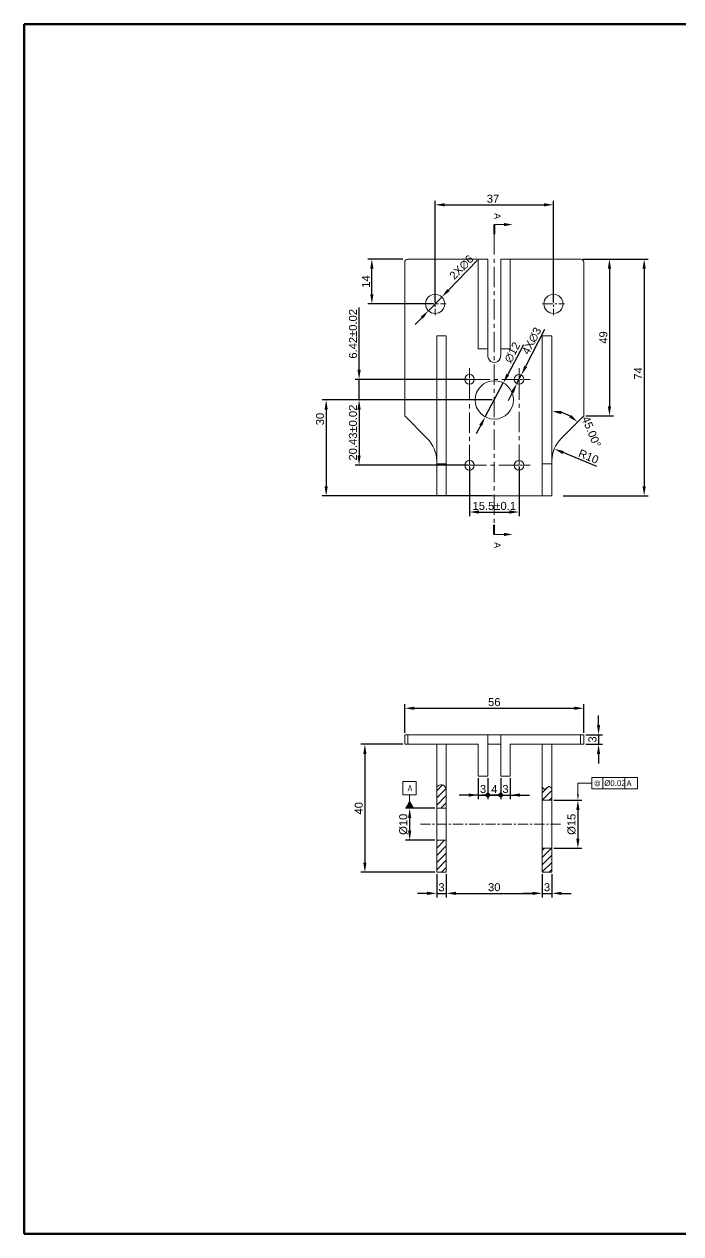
# Model space of a CAD drawing. Header units: millimetres. Extents: x 8228 to 14419, y 2533 to 3289.
# Drawn here: x 11280.1 to 11485.3, y 2700.9 to 3078.9 of the extents above; entities that cross this region are included whole.
import ezdxf

# ---------------------------------------------------------------- set-up
doc = ezdxf.new("R2010")
doc.units = ezdxf.units.MM
doc.linetypes.add('CENTER', pattern=[50.8, 31.75, -6.35, 6.35, -6.35])
for name, color, linetype, lineweight in [('AM_5', 3, 'Continuous', 25), ('AM_8', 1, 'Continuous', 25), ('中心线', 1, 'CENTER', 5), ('尺寸', 3, 'Continuous', 15), ('标注', 3, 'Continuous', 5), ('粗实线', 7, 'Continuous', 40), ('线框', 7, 'Continuous', 60), ('细实线', 5, 'Continuous', 5)]:
    doc.layers.add(name, color=color, linetype=linetype, lineweight=lineweight)
doc.styles.add('ACISOGDT', font='amgdt.shx')
doc.styles.get("Standard").update_dxf_attribs({"font": 'arial.ttf'})
doc.styles.add('USER2', font='SIMPLEX.SHX')
doc.styles.add('样式 2', font='arial.ttf', dxfattribs={"height": 2})
doc.dimstyles.new('样式0-2', dxfattribs={"dimtxt": 2.5, "dimasz": 3, "dimexe": 1.25, "dimexo": 0.625, "dimtad": 1, "dimdsep": 46, "dimtxsty": 'Standard', "dimcen": 2.5, "dimazin": 0, "dimtfac": 1, "dimtmove": 0, "dimatfit": 3, "dimfxl": 1, "dimarcsym": 0})
doc.dimstyles.new('样式0-2$0', dxfattribs={"dimtxt": 2.5, "dimasz": 3, "dimexe": 1.25, "dimexo": 0.625, "dimtad": 1, "dimdsep": 46, "dimtxsty": 'Standard', "dimcen": 2.5, "dimazin": 0, "dimtfac": 1, "dimtmove": 0, "dimatfit": 3, "dimfxl": 1, "dimarcsym": 0})

# ---------------------------------------------------------------- blocks, each defined once
blk = doc.blocks.new('*D81')
at = {"layer": 'Defpoints', "color": 0, "ltscale": 0.1, "transparency": 16777216}
for p in [(11410.59, 2993.63), (11406.42, 2989.32)]:
    blk.add_point(p, dxfattribs=at)
at = {"layer": '标注', "color": 0, "lineweight": -2, "ltscale": 0.1, "transparency": 16777216}
for p, q in [((11421.65, 3005.08), (11412.67, 2995.79)), ((11406.42, 2989.32), (11410.59, 2993.63)), ((11404.33, 2987.16), (11402.25, 2985.01))]:
    blk.add_line(p, q, dxfattribs=at)
at = {"layer": '标注', "color": 0, "ltscale": 0.1, "transparency": 16777216}
for points in [[(11412.31, 2996.14), (11413.03, 2995.44), (11410.59, 2993.63)], [(11403.97, 2987.51), (11404.69, 2986.82), (11406.42, 2989.32)]]:
    blk.add_solid(points, dxfattribs=at)
at = {"layer": '标注', "color": 0, "ltscale": 0.1, "transparency": 16777216, "insert": (11416.78, 3002.88), "char_height": 2.5, "attachment_point": 5, "rotation": 45.9738}
blk.add_mtext('2X∅6', dxfattribs=at)
blk = doc.blocks.new('*D82')
at = {"layer": 'Defpoints', "color": 0, "ltscale": 0.1, "transparency": 16777216}
for p in [(11435.44, 2969.23), (11434.06, 2966.56)]:
    blk.add_point(p, dxfattribs=at)
at = {"layer": '标注', "color": 0, "lineweight": -2, "ltscale": 0.1, "transparency": 16777216}
for p, q in [((11442.75, 2983.43), (11436.81, 2971.9)), ((11434.06, 2966.56), (11435.44, 2969.23)), ((11432.69, 2963.9), (11431.32, 2961.23))]:
    blk.add_line(p, q, dxfattribs=at)
at = {"layer": '标注', "color": 0, "ltscale": 0.1, "transparency": 16777216}
for points in [[(11436.37, 2972.13), (11437.26, 2971.67), (11435.44, 2969.23)], [(11432.25, 2964.13), (11433.13, 2963.67), (11434.06, 2966.56)]]:
    blk.add_solid(points, dxfattribs=at)
at = {"layer": '标注', "color": 0, "ltscale": 0.1, "transparency": 16777216, "insert": (11438.72, 2979.9), "char_height": 2.5, "attachment_point": 5, "rotation": 62.7457}
blk.add_mtext('4X∅3', dxfattribs=at)
blk = doc.blocks.new('*D83')
at = {"layer": 'Defpoints', "color": 0, "ltscale": 0.1, "transparency": 16777216}
for p in [(11429.82, 2966.77), (11424.18, 2956.18)]:
    blk.add_point(p, dxfattribs=at)
at = {"layer": '标注', "color": 0, "lineweight": -2, "ltscale": 0.1, "transparency": 16777216}
for p, q in [((11436.17, 2978.71), (11431.23, 2969.42)), ((11424.18, 2956.18), (11429.82, 2966.77)), ((11422.77, 2953.53), (11421.36, 2950.88))]:
    blk.add_line(p, q, dxfattribs=at)
at = {"layer": '标注', "color": 0, "ltscale": 0.1, "transparency": 16777216}
for points in [[(11430.79, 2969.65), (11431.67, 2969.18), (11429.82, 2966.77)], [(11422.33, 2953.76), (11423.21, 2953.29), (11424.18, 2956.18)]]:
    blk.add_solid(points, dxfattribs=at)
at = {"layer": '标注', "color": 0, "ltscale": 0.1, "transparency": 16777216, "insert": (11432.66, 2976.31), "char_height": 2.5, "attachment_point": 5, "rotation": 61.9837}
blk.add_mtext('∅12', dxfattribs=at)
blk = doc.blocks.new('*D84')
at = {"layer": 'Defpoints', "color": 0, "ltscale": 0.1, "transparency": 16777216}
for p in [(11454, 3005.48), (11455, 2956.48), (11463, 2956.48)]:
    blk.add_point(p, dxfattribs=at)
at = {"layer": '标注', "color": 0, "lineweight": -2, "ltscale": 0.1, "transparency": 16777216}
for p, q in [((11454.63, 3005.48), (11464.25, 3005.48)), ((11463, 3002.48), (11463, 2959.48)), ((11455.63, 2956.48), (11464.25, 2956.48))]:
    blk.add_line(p, q, dxfattribs=at)
at = {"layer": '标注', "color": 0, "ltscale": 0.1, "transparency": 16777216}
for points in [[(11462.5, 3002.48), (11463.5, 3002.48), (11463, 3005.48)], [(11462.5, 2959.48), (11463.5, 2959.48), (11463, 2956.48)]]:
    blk.add_solid(points, dxfattribs=at)
at = {"layer": '标注', "color": 0, "ltscale": 0.1, "transparency": 16777216, "insert": (11461.1, 2980.98), "char_height": 2.5, "attachment_point": 5, "rotation": 90}
blk.add_mtext('49', dxfattribs=at)
blk = doc.blocks.new('*D85')
at = {"layer": 'Defpoints', "color": 0, "ltscale": 0.1, "transparency": 16777216}
for p in [(11454, 3005.48), (11447.93, 2931.48), (11473.84, 2931.48)]:
    blk.add_point(p, dxfattribs=at)
at = {"layer": '标注', "color": 0, "lineweight": -2, "ltscale": 0.1, "transparency": 16777216}
for p, q in [((11454.63, 3005.48), (11475.09, 3005.48)), ((11473.84, 3002.48), (11473.84, 2934.48)), ((11448.55, 2931.48), (11475.09, 2931.48))]:
    blk.add_line(p, q, dxfattribs=at)
at = {"layer": '标注', "color": 0, "ltscale": 0.1, "transparency": 16777216}
for points in [[(11473.34, 3002.48), (11474.34, 3002.48), (11473.84, 3005.48)], [(11473.34, 2934.48), (11474.34, 2934.48), (11473.84, 2931.48)]]:
    blk.add_solid(points, dxfattribs=at)
at = {"layer": '标注', "color": 0, "ltscale": 0.1, "transparency": 16777216, "insert": (11471.97, 2969.73), "char_height": 2.5, "attachment_point": 5, "rotation": 90}
blk.add_mtext('74', dxfattribs=at)
blk = doc.blocks.new('*D86')
at = {"layer": 'Defpoints', "color": 0, "ltscale": 0.1, "transparency": 16777216}
for p in [(11388.73, 3005.48), (11399, 3005.48), (11408.5, 2991.48)]:
    blk.add_point(p, dxfattribs=at)
at = {"layer": '标注', "color": 0, "lineweight": -2, "ltscale": 0.1, "transparency": 16777216}
for p, q in [((11398.38, 3005.48), (11387.48, 3005.48)), ((11388.73, 2994.48), (11388.73, 3002.48)), ((11407.88, 2991.48), (11387.48, 2991.48))]:
    blk.add_line(p, q, dxfattribs=at)
at = {"layer": '标注', "color": 0, "ltscale": 0.1, "transparency": 16777216}
for points in [[(11388.23, 3002.48), (11389.23, 3002.48), (11388.73, 3005.48)], [(11388.23, 2994.48), (11389.23, 2994.48), (11388.73, 2991.48)]]:
    blk.add_solid(points, dxfattribs=at)
at = {"layer": '标注', "color": 0, "ltscale": 0.1, "transparency": 16777216, "insert": (11386.85, 2998.48), "char_height": 2.5, "attachment_point": 5, "rotation": 90}
blk.add_mtext('14', dxfattribs=at)
blk = doc.blocks.new('*D87')
at = {"layer": 'Defpoints', "color": 0, "ltscale": 0.1, "transparency": 16777216}
for p in [(11445.5, 3022.44), (11408.5, 2991.48), (11445.5, 2991.48)]:
    blk.add_point(p, dxfattribs=at)
at = {"layer": '标注', "color": 0, "lineweight": -2, "ltscale": 0.1, "transparency": 16777216}
for p, q in [((11408.5, 2992.1), (11408.5, 3023.69)), ((11411.5, 3022.44), (11442.5, 3022.44)), ((11445.5, 2992.1), (11445.5, 3023.69))]:
    blk.add_line(p, q, dxfattribs=at)
at = {"layer": '标注', "color": 0, "ltscale": 0.1, "transparency": 16777216}
for points in [[(11411.5, 3022.94), (11411.5, 3021.94), (11408.5, 3022.44)], [(11442.5, 3022.94), (11442.5, 3021.94), (11445.5, 3022.44)]]:
    blk.add_solid(points, dxfattribs=at)
at = {"layer": '标注', "color": 0, "ltscale": 0.1, "transparency": 16777216, "insert": (11426.6, 3024.34), "char_height": 2.5, "attachment_point": 5}
blk.add_mtext('37', dxfattribs=at)
blk = doc.blocks.new('*D88')
at = {"layer": 'Defpoints', "color": 0, "ltscale": 0.1, "transparency": 16777216}
for p in [(11455, 2856.86), (11455, 2853.86), (11459.6, 2853.86)]:
    blk.add_point(p, dxfattribs=at)
at = {"layer": '标注', "color": 0, "lineweight": -2, "ltscale": 0.1, "transparency": 16777216}
for p, q in [((11459.6, 2859.86), (11459.6, 2862.86)), ((11455.63, 2856.86), (11460.85, 2856.86)), ((11459.6, 2856.86), (11459.6, 2853.86)), ((11455.63, 2853.86), (11460.85, 2853.86)), ((11459.6, 2850.86), (11459.6, 2847.86))]:
    blk.add_line(p, q, dxfattribs=at)
at = {"layer": '标注', "color": 0, "ltscale": 0.1, "transparency": 16777216}
for points in [[(11459.1, 2859.86), (11460.1, 2859.86), (11459.6, 2856.86)], [(11459.1, 2850.86), (11460.1, 2850.86), (11459.6, 2853.86)]]:
    blk.add_solid(points, dxfattribs=at)
at = {"layer": '标注', "color": 0, "ltscale": 0.1, "transparency": 16777216, "insert": (11457.7, 2855.36), "char_height": 2.5, "attachment_point": 5, "rotation": 90}
blk.add_mtext('3', dxfattribs=at)
blk = doc.blocks.new('*D90')
at = {"layer": 'Defpoints', "color": 0, "ltscale": 0.1, "transparency": 16777216}
for p in [(11412, 2813.86), (11442, 2813.86), (11442, 2807.28)]:
    blk.add_point(p, dxfattribs=at)
at = {"layer": '标注', "color": 0, "lineweight": -2, "ltscale": 0.1, "transparency": 16777216}
for p, q in [((11412, 2813.23), (11412, 2806.03)), ((11442, 2813.23), (11442, 2806.03)), ((11415, 2807.28), (11439, 2807.28))]:
    blk.add_line(p, q, dxfattribs=at)
at = {"layer": '标注', "color": 0, "ltscale": 0.1, "transparency": 16777216}
for points in [[(11415, 2807.78), (11415, 2806.78), (11412, 2807.28)], [(11439, 2807.78), (11439, 2806.78), (11442, 2807.28)]]:
    blk.add_solid(points, dxfattribs=at)
at = {"layer": '标注', "color": 0, "ltscale": 0.1, "transparency": 16777216, "insert": (11427, 2809.18), "char_height": 2.5, "attachment_point": 5}
blk.add_mtext('30', dxfattribs=at)
blk = doc.blocks.new('*D105')
at = {"layer": 'Defpoints', "color": 0, "ltscale": 0.1, "transparency": 16777216}
for p in [(11442, 2813.86), (11445, 2813.86), (11445, 2807.28)]:
    blk.add_point(p, dxfattribs=at)
at = {"layer": '标注', "color": 0, "lineweight": -2, "ltscale": 0.1, "transparency": 16777216}
for p, q in [((11442, 2813.23), (11442, 2806.03)), ((11445, 2813.23), (11445, 2806.03)), ((11439, 2807.28), (11436, 2807.28)), ((11442, 2807.28), (11445, 2807.28)), ((11448, 2807.28), (11451, 2807.28))]:
    blk.add_line(p, q, dxfattribs=at)
at = {"layer": '标注', "color": 0, "ltscale": 0.1, "transparency": 16777216}
for points in [[(11439, 2807.78), (11439, 2806.78), (11442, 2807.28)], [(11448, 2807.78), (11448, 2806.78), (11445, 2807.28)]]:
    blk.add_solid(points, dxfattribs=at)
at = {"layer": '标注', "color": 0, "ltscale": 0.1, "transparency": 16777216, "insert": (11443.5, 2809.18), "char_height": 2.5, "attachment_point": 5}
blk.add_mtext('3', dxfattribs=at)
blk = doc.blocks.new('*D127')
at = {"layer": 'Defpoints', "color": 0, "transparency": 16777216}
for p in [(11427, 2961.47), (11384.74, 2941.05), (11419.25, 2941.05)]:
    blk.add_point(p, dxfattribs=at)
at = {"layer": '标注', "color": 0, "lineweight": -2, "transparency": 16777216}
for p, q in [((11426.38, 2961.47), (11383.49, 2961.47)), ((11384.74, 2958.47), (11384.74, 2944.05)), ((11418.63, 2941.05), (11383.49, 2941.05))]:
    blk.add_line(p, q, dxfattribs=at)
at = {"layer": '标注', "color": 0, "transparency": 16777216}
for points in [[(11384.24, 2958.47), (11385.24, 2958.47), (11384.74, 2961.47)], [(11384.24, 2944.05), (11385.24, 2944.05), (11384.74, 2941.05)]]:
    blk.add_solid(points, dxfattribs=at)
at = {"layer": '标注', "color": 0, "transparency": 16777216, "insert": (11382.83, 2951.26), "char_height": 2.5, "attachment_point": 5, "rotation": 90}
blk.add_mtext('20.43%%P0.02', dxfattribs=at)
blk = doc.blocks.new('*D128')
at = {"layer": 'Defpoints', "color": 0, "transparency": 16777216}
for p in [(11419.25, 2967.9), (11384.74, 2961.47), (11427, 2961.47)]:
    blk.add_point(p, dxfattribs=at)
at = {"layer": '标注', "color": 0, "lineweight": -2, "transparency": 16777216}
for p, q in [((11384.74, 2970.9), (11384.74, 2990.34)), ((11418.63, 2967.9), (11383.49, 2967.9)), ((11384.74, 2961.47), (11384.74, 2967.9)), ((11426.38, 2961.47), (11383.49, 2961.47)), ((11384.74, 2958.47), (11384.74, 2955.47))]:
    blk.add_line(p, q, dxfattribs=at)
at = {"layer": '标注', "color": 0, "transparency": 16777216}
for points in [[(11384.24, 2970.9), (11385.24, 2970.9), (11384.74, 2967.9)], [(11384.24, 2958.47), (11385.24, 2958.47), (11384.74, 2961.47)]]:
    blk.add_solid(points, dxfattribs=at)
at = {"layer": '标注', "color": 0, "transparency": 16777216, "insert": (11382.84, 2982.12), "char_height": 2.5, "attachment_point": 5, "rotation": 90}
blk.add_mtext('6.42%%P0.02', dxfattribs=at)
blk = doc.blocks.new('*D129')
at = {"layer": 'Defpoints', "color": 0, "transparency": 16777216}
for p in [(11419.25, 2941.05), (11434.75, 2941.05), (11434.75, 2926.44)]:
    blk.add_point(p, dxfattribs=at)
at = {"layer": '标注', "color": 0, "lineweight": -2, "transparency": 16777216}
for p, q in [((11419.25, 2940.42), (11419.25, 2925.19)), ((11434.75, 2940.42), (11434.75, 2925.19)), ((11422.25, 2926.44), (11431.75, 2926.44))]:
    blk.add_line(p, q, dxfattribs=at)
at = {"layer": '标注', "color": 0, "transparency": 16777216}
for points in [[(11422.25, 2926.94), (11422.25, 2925.94), (11419.25, 2926.44)], [(11431.75, 2926.94), (11431.75, 2925.94), (11434.75, 2926.44)]]:
    blk.add_solid(points, dxfattribs=at)
at = {"layer": '标注', "color": 0, "transparency": 16777216, "insert": (11427, 2928.34), "char_height": 2.5, "attachment_point": 5}
blk.add_mtext('15.5%%P0.1', dxfattribs=at)
blk = doc.blocks.new('*D137')
at = {"layer": 'Defpoints', "color": 0, "transparency": 16777216}
for p in [(11427, 2961.47), (11374.45, 2931.48), (11427, 2931.48)]:
    blk.add_point(p, dxfattribs=at)
at = {"layer": '标注', "color": 0, "lineweight": -2, "transparency": 16777216}
for p, q in [((11426.38, 2961.47), (11373.2, 2961.47)), ((11374.45, 2958.47), (11374.45, 2934.48)), ((11426.38, 2931.48), (11373.2, 2931.48))]:
    blk.add_line(p, q, dxfattribs=at)
at = {"layer": '标注', "color": 0, "transparency": 16777216}
for points in [[(11373.95, 2958.47), (11374.95, 2958.47), (11374.45, 2961.47)], [(11373.95, 2934.48), (11374.95, 2934.48), (11374.45, 2931.48)]]:
    blk.add_solid(points, dxfattribs=at)
at = {"layer": '标注', "color": 0, "transparency": 16777216, "insert": (11372.55, 2955.5), "char_height": 2.5, "attachment_point": 5, "rotation": 90}
blk.add_mtext('30', dxfattribs=at)
blk = doc.blocks.new('*D139')
at = {"layer": 'Defpoints', "color": 0, "transparency": 16777216}
for p in [(11445.76, 2946.16), (11455, 2942.33)]:
    blk.add_point(p, dxfattribs=at)
at = {"layer": '标注', "color": 0, "lineweight": -2, "transparency": 16777216}
blk.add_line((11459.07, 2940.65), (11448.53, 2945.01), dxfattribs=at)
at = {"layer": '标注', "color": 0, "transparency": 16777216}
blk.add_solid([(11448.73, 2945.48), (11448.34, 2944.55), (11445.76, 2946.16)], dxfattribs=at)
at = {"layer": '标注', "color": 0, "transparency": 16777216, "insert": (11456.47, 2943.78), "char_height": 2.5, "attachment_point": 5, "rotation": 337.5}
blk.add_mtext('R10', dxfattribs=at)
blk = doc.blocks.new('*D140')
at = {"layer": 'Defpoints', "color": 0, "transparency": 16777216}
for p in [(11445, 2981.48), (11447.96, 2957.53), (11455, 2956.48), (11447.93, 2949.41), (11445, 2941.48)]:
    blk.add_point(p, dxfattribs=at)
at = {"layer": '标注', "color": 0, "lineweight": -2, "transparency": 16777216}
blk.add_arc((11445, 2946.48), 11.45, 60.0617, 74.9383, dxfattribs=at)
at = {"layer": '标注', "color": 0, "transparency": 16777216}
for points in [[(11447.91, 2957.03), (11448.04, 2958.02), (11445, 2957.92)], [(11451.02, 2956.79), (11450.41, 2956), (11453.09, 2954.57)]]:
    blk.add_solid(points, dxfattribs=at)
at = {"layer": '标注', "color": 0, "transparency": 16777216, "insert": (11457.36, 2951.51), "char_height": 2.5, "attachment_point": 5, "rotation": 292.1524}
blk.add_mtext('45.00°', dxfattribs=at)
blk = doc.blocks.new('*D142')
at = {"layer": 'Defpoints', "color": 0, "transparency": 16777216}
for p in [(11409, 2813.86), (11412, 2813.86), (11412, 2807.28)]:
    blk.add_point(p, dxfattribs=at)
at = {"layer": '标注', "color": 0, "lineweight": -2, "transparency": 16777216}
for p, q in [((11409, 2813.23), (11409, 2806.03)), ((11412, 2813.23), (11412, 2806.03)), ((11406, 2807.28), (11403, 2807.28)), ((11409, 2807.28), (11412, 2807.28)), ((11415, 2807.28), (11418, 2807.28))]:
    blk.add_line(p, q, dxfattribs=at)
at = {"layer": '标注', "color": 0, "transparency": 16777216}
for points in [[(11406, 2807.78), (11406, 2806.78), (11409, 2807.28)], [(11415, 2807.78), (11415, 2806.78), (11412, 2807.28)]]:
    blk.add_solid(points, dxfattribs=at)
at = {"layer": '标注', "color": 0, "transparency": 16777216, "insert": (11410.5, 2809.18), "char_height": 2.5, "attachment_point": 5}
blk.add_mtext('3', dxfattribs=at)
blk = doc.blocks.new('GENDOT')
blk.add_line((0, 0), (-1, 0))
blk.add_lwpolyline([(-0.125, 0, 0.25, 0.25, 1), (0.125, 0, 0.25, 0.25, 1)], format="xyseb", close=True)
blk = doc.blocks.new('*D143')
at = {"layer": 'Defpoints', "color": 0, "transparency": 16777216}
for p in [(11425, 2843.86), (11429, 2843.86), (11429, 2837.99)]:
    blk.add_point(p, dxfattribs=at)
at = {"layer": '标注', "color": 0, "lineweight": -2, "transparency": 16777216}
for p, q in [((11425, 2843.23), (11425, 2836.74)), ((11429, 2843.23), (11429, 2836.74)), ((11422, 2837.99), (11419, 2837.99)), ((11425, 2837.99), (11429, 2837.99)), ((11432, 2837.99), (11435, 2837.99))]:
    blk.add_line(p, q, dxfattribs=at)
at = {"layer": '标注', "color": 0, "lineweight": -2, "transparency": 16777216, "xscale": 3, "yscale": 3, "zscale": 3}
blk.add_blockref('GENDOT', (11425, 2837.99), dxfattribs=at)
at = {"layer": '标注', "color": 0, "lineweight": -2, "transparency": 16777216, "xscale": 3, "yscale": 3, "zscale": 3, "rotation": 180}
blk.add_blockref('GENDOT', (11429, 2837.99), dxfattribs=at)
at = {"layer": '标注', "color": 0, "transparency": 16777216, "insert": (11427, 2839.86), "char_height": 2.5, "attachment_point": 5}
blk.add_mtext('4', dxfattribs=at)
blk = doc.blocks.new('*D154')
at = {"layer": 'Defpoints', "color": 0, "transparency": 16777216}
for p in [(11409, 2833.86), (11400.55, 2823.86), (11409, 2823.86)]:
    blk.add_point(p, dxfattribs=at)
at = {"layer": '标注', "color": 0, "lineweight": -2, "transparency": 16777216}
for p, q in [((11408.38, 2833.86), (11399.3, 2833.86)), ((11400.55, 2830.86), (11400.55, 2826.86)), ((11408.38, 2823.86), (11399.3, 2823.86))]:
    blk.add_line(p, q, dxfattribs=at)
at = {"layer": '标注', "color": 0, "transparency": 16777216}
for points in [[(11400.05, 2830.86), (11401.05, 2830.86), (11400.55, 2833.86)], [(11400.05, 2826.86), (11401.05, 2826.86), (11400.55, 2823.86)]]:
    blk.add_solid(points, dxfattribs=at)
at = {"layer": '标注', "color": 0, "transparency": 16777216, "insert": (11398.58, 2828.86), "char_height": 2.5, "attachment_point": 5, "rotation": 90}
blk.add_mtext('%%C10', dxfattribs=at)
blk = doc.blocks.new('*D155')
at = {"layer": 'Defpoints', "color": 0, "transparency": 16777216}
for p in [(11445, 2836.36), (11445, 2821.36), (11453.14, 2821.36)]:
    blk.add_point(p, dxfattribs=at)
at = {"layer": '标注', "color": 0, "lineweight": -2, "transparency": 16777216}
for p, q in [((11445.63, 2836.36), (11454.39, 2836.36)), ((11453.14, 2833.36), (11453.14, 2824.36)), ((11445.63, 2821.36), (11454.39, 2821.36))]:
    blk.add_line(p, q, dxfattribs=at)
at = {"layer": '标注', "color": 0, "transparency": 16777216}
for points in [[(11452.64, 2833.36), (11453.64, 2833.36), (11453.14, 2836.36)], [(11452.64, 2824.36), (11453.64, 2824.36), (11453.14, 2821.36)]]:
    blk.add_solid(points, dxfattribs=at)
at = {"layer": '标注', "color": 0, "transparency": 16777216, "insert": (11451.17, 2828.86), "char_height": 2.5, "attachment_point": 5, "rotation": 90}
blk.add_mtext('%%C15', dxfattribs=at)
blk = doc.blocks.new('*D190')
at = {"layer": 'Defpoints', "color": 0, "transparency": 16777216}
for p in [(11399, 2853.86), (11386.55, 2813.86), (11409, 2813.86)]:
    blk.add_point(p, dxfattribs=at)
at = {"layer": '标注', "color": 0, "lineweight": -2, "transparency": 16777216}
for p, q in [((11398.38, 2853.86), (11385.3, 2853.86)), ((11386.55, 2850.86), (11386.55, 2816.86)), ((11408.38, 2813.86), (11385.3, 2813.86))]:
    blk.add_line(p, q, dxfattribs=at)
at = {"layer": '标注', "color": 0, "transparency": 16777216}
for points in [[(11386.05, 2850.86), (11387.05, 2850.86), (11386.55, 2853.86)], [(11386.05, 2816.86), (11387.05, 2816.86), (11386.55, 2813.86)]]:
    blk.add_solid(points, dxfattribs=at)
at = {"layer": '标注', "color": 0, "transparency": 16777216, "insert": (11384.64, 2833.86), "char_height": 2.5, "attachment_point": 5, "rotation": 90}
blk.add_mtext('40', dxfattribs=at)
blk = doc.blocks.new('*D191')
at = {"layer": 'AM_5', "color": 0, "lineweight": -2, "transparency": 16777216}
for p, q in [((11422, 2843.23), (11422, 2836.74)), ((11425, 2843.23), (11425, 2836.74)), ((11419, 2837.99), (11416, 2837.99)), ((11422, 2837.99), (11425, 2837.99)), ((11428, 2837.99), (11431, 2837.99))]:
    blk.add_line(p, q, dxfattribs=at)
at = {"layer": 'AM_5', "color": 0, "transparency": 16777216}
blk.add_solid([(11419, 2838.49), (11419, 2837.49), (11422, 2837.99)], dxfattribs=at)
at = {"layer": 'Defpoints', "color": 0, "transparency": 16777216}
for p in [(11422, 2843.86), (11425, 2843.86), (11425, 2837.99)]:
    blk.add_point(p, dxfattribs=at)
at = {"layer": 'AM_5', "color": 0, "lineweight": -2, "transparency": 16777216, "xscale": 3, "yscale": 3, "zscale": 3, "rotation": 180}
blk.add_blockref('GENDOT', (11425, 2837.99), dxfattribs=at)
at = {"layer": 'AM_5', "color": 0, "transparency": 16777216, "insert": (11423.5, 2839.89), "char_height": 2.5, "attachment_point": 5}
blk.add_mtext('3', dxfattribs=at)
blk = doc.blocks.new('*D192')
at = {"layer": 'AM_5', "color": 0, "lineweight": -2, "transparency": 16777216}
for p, q in [((11429, 2843.23), (11429, 2836.74)), ((11432, 2843.23), (11432, 2836.74)), ((11426, 2837.99), (11423, 2837.99)), ((11429, 2837.99), (11432, 2837.99)), ((11435, 2837.99), (11438, 2837.99))]:
    blk.add_line(p, q, dxfattribs=at)
at = {"layer": 'AM_5', "color": 0, "transparency": 16777216}
blk.add_solid([(11435, 2838.49), (11435, 2837.49), (11432, 2837.99)], dxfattribs=at)
at = {"layer": 'Defpoints', "color": 0, "transparency": 16777216}
for p in [(11429, 2843.86), (11432, 2843.86), (11432, 2837.99)]:
    blk.add_point(p, dxfattribs=at)
at = {"layer": 'AM_5', "color": 0, "lineweight": -2, "transparency": 16777216, "xscale": 3, "yscale": 3, "zscale": 3}
blk.add_blockref('GENDOT', (11429, 2837.99), dxfattribs=at)
at = {"layer": 'AM_5', "color": 0, "transparency": 16777216, "insert": (11430.5, 2839.89), "char_height": 2.5, "attachment_point": 5}
blk.add_mtext('3', dxfattribs=at)
blk = doc.blocks.new('*D193')
at = {"layer": 'Defpoints', "color": 0, "transparency": 16777216}
for p in [(11455, 2865.12), (11399, 2856.86), (11455, 2856.86)]:
    blk.add_point(p, dxfattribs=at)
at = {"layer": '标注', "color": 0, "lineweight": -2, "transparency": 16777216}
for p, q in [((11399, 2857.48), (11399, 2866.37)), ((11455, 2857.48), (11455, 2866.37)), ((11402, 2865.12), (11452, 2865.12))]:
    blk.add_line(p, q, dxfattribs=at)
at = {"layer": '标注', "color": 0, "transparency": 16777216}
for points in [[(11402, 2865.62), (11402, 2864.62), (11399, 2865.12)], [(11452, 2865.62), (11452, 2864.62), (11455, 2865.12)]]:
    blk.add_solid(points, dxfattribs=at)
at = {"layer": '标注', "color": 0, "transparency": 16777216, "insert": (11427, 2867.03), "char_height": 2.5, "attachment_point": 5}
blk.add_mtext('56', dxfattribs=at)

msp = doc.modelspace()

# ---------------------------------------------------------------- hatches: boundary and pattern name
at = {"layer": 'AM_8', "ltscale": 0.001}
msp.add_hatch(color=3, dxfattribs=at).paths.add_polyline_path([(11400.53292929, 2835.96674918), (11399.32049366, 2833.86674918), (11401.74536492, 2833.86674918)])
at = {"layer": '细实线'}
h = msp.add_hatch(dxfattribs=at)
h.set_pattern_fill('ANSI31', color=256, scale=0.5)
h.set_pattern_definition([(45, (592.3956, -52.1978), (-1.12253202, 1.12253202), [])])
edge = h.paths.add_edge_path()
edge.add_line((11409.00099591, 2833.85802734), (11412.00099591, 2833.85802734))
edge.add_line((11412.00099591, 2833.85802734), (11412.00099591, 2840.07379894))
edge.add_spline(control_points=[(11412.00099591, 2840.07379894), (11411.59955685, 2840.58241114), (11410.76647193, 2841.63790673), (11409.60354345, 2840.93477518), (11409.00099591, 2840.57046198)], knot_values=[0, 0, 0, 0, 1.6998511387, 3.5276098477, 3.5276098477, 3.5276098477, 3.5276098477], degree=3, periodic=0)
edge.add_line((11409.00099591, 2840.57046198), (11409.00099591, 2833.85802734))
edge = h.paths.add_edge_path()
edge.add_line((11445.00099591, 2836.35802734), (11445.00099591, 2840.0667883))
edge.add_spline(control_points=[(11445.00099591, 2840.0667883), (11444.65577226, 2840.3922348), (11443.8971762, 2841.10737245), (11442.93912872, 2839.37732621), (11442.2798184, 2840.11777292), (11442.00099591, 2840.430908)], knot_values=[0, 0, 0, 0, 1.1698404754, 2.5706129458, 3.5971026946, 3.5971026946, 3.5971026946, 3.5971026946], degree=3, periodic=0)
edge.add_line((11442.00099591, 2840.430908), (11442.00099591, 2836.35802734))
edge.add_line((11442.00099591, 2836.35802734), (11445.00099591, 2836.35802734))
h.paths.add_polyline_path([(11442.00099591, 2813.85802734), (11445.00099591, 2813.85802734), (11445.00099591, 2818.85802734), (11445.00099591, 2821.35802734), (11442.00099591, 2821.35802734), (11442.00099591, 2818.85802734)])
h.paths.add_polyline_path([(11412.00099591, 2823.85802734), (11409.00099591, 2823.85802734), (11409.00099591, 2818.85802734), (11409.00099591, 2813.85802734), (11412.00099591, 2813.85802734), (11412.00099591, 2818.85802734)])

# ---------------------------------------------------------------- linework, layer by layer
at = {"linetype": 'Continuous', "lineweight": 15}
for p, q in [((11422.00099591, 3005.47670191), (11400.00099591, 3005.47670191)), ((11425.00099591, 3005.47670191), (11422.00099591, 3005.47670191)), ((11422.00099591, 3005.47670191), (11422.00099591, 2977.47670191)), ((11425.00099591, 2975.47670191), (11425.00099591, 3005.47670191)), ((11432.00099591, 3005.47670191), (11429.00099591, 3005.47670191)), ((11429.00099591, 3005.47670191), (11429.00099591, 2975.47670191)), ((11432.00099591, 2977.47670191), (11432.00099591, 3005.47670191)), ((11454.00099591, 3005.47670191), (11432.00099591, 3005.47670191)), ((11399.00099591, 3004.47670191), (11399.00099591, 2956.47670191)), ((11455.00099591, 2956.47670191), (11455.00099591, 3004.47670191)), ((11412.00099591, 2981.47670191), (11409.00099591, 2981.47670191)), ((11409.00099591, 2981.47670191), (11409.00099591, 2941.47670191)), ((11412.00099591, 2941.47670191), (11412.00099591, 2981.47670191)), ((11442.00099591, 2981.47670191), (11442.00099591, 2941.47670191)), ((11445.00099591, 2981.47670191), (11442.00099591, 2981.47670191)), ((11445.00099591, 2941.47670191), (11445.00099591, 2981.47670191)), ((11422.00099591, 2977.47670191), (11425.00099591, 2977.47670191)), ((11429.00099591, 2977.47670191), (11432.00099591, 2977.47670191)), ((11399.00099591, 2956.47670191), (11406.07206372, 2949.4056341)), ((11447.9299281, 2949.4056341), (11455.00099591, 2956.47670191)), ((11409.00099591, 2941.47670191), (11412.00099591, 2941.47670191)), ((11409.00099591, 2931.47670191), (11409.00099591, 2941.47670191)), ((11412.00099591, 2941.47670191), (11412.00099591, 2931.47670191)), ((11442.00099591, 2941.47670191), (11445.00099591, 2941.47670191)), ((11442.00099591, 2931.47670191), (11442.00099591, 2941.47670191)), ((11445.00099591, 2941.47670191), (11445.00099591, 2931.47670191)), ((11412.00099591, 2931.47670191), (11409.00099591, 2931.47670191)), ((11412.00099591, 2931.47670191), (11442.00099591, 2931.47670191)), ((11445.00099591, 2931.47670191), (11442.00099591, 2931.47670191)), ((11399.00099591, 2853.85802734), (11399.00099591, 2856.85802734)), ((11399.00099591, 2856.85802734), (11400.00099591, 2856.85802734)), ((11400.00099591, 2856.85802734), (11400.00099591, 2853.85802734)), ((11425.00099591, 2856.85802734), (11400.00099591, 2856.85802734)), ((11425.00099591, 2843.85802734), (11425.00099591, 2856.85802734)), ((11429.00099591, 2856.85802734), (11425.00099591, 2856.85802734)), ((11429.00099591, 2843.85802734), (11429.00099591, 2856.85802734)), ((11454.00099591, 2856.85802734), (11429.00099591, 2856.85802734)), ((11454.00099591, 2853.85802734), (11454.00099591, 2856.85802734)), ((11454.00099591, 2856.85802734), (11455.00099591, 2856.85802734)), ((11455.00099591, 2856.85802734), (11455.00099591, 2853.85802734)), ((11400.00099591, 2853.85802734), (11399.00099591, 2853.85802734)), ((11422.00099591, 2853.85802734), (11400.00099591, 2853.85802734)), ((11422.00099591, 2843.85802734), (11422.00099591, 2853.85802734)), ((11429.00099591, 2853.85802734), (11425.00099591, 2853.85802734)), ((11432.00099591, 2843.85802734), (11432.00099591, 2853.85802734)), ((11454.00099591, 2853.85802734), (11432.00099591, 2853.85802734)), ((11455.00099591, 2853.85802734), (11454.00099591, 2853.85802734)), ((11425.00099591, 2843.85802734), (11422.00099591, 2843.85802734)), ((11432.00099591, 2843.85802734), (11429.00099591, 2843.85802734)), ((11412.00099591, 2813.85802734), (11409.00099591, 2813.85802734)), ((11445.00099591, 2813.85802734), (11442.00099591, 2813.85802734))]:
    msp.add_line(p, q, dxfattribs=at)
at = {"linetype": 'Continuous', "lineweight": 15, "ltscale": 0.1}
for p, q in [((11409.00099591, 2818.85802734), (11409.00099591, 2853.85802734)), ((11412.00099591, 2818.85802734), (11412.00099591, 2853.85802734)), ((11442.00099591, 2818.85802734), (11442.00099591, 2853.85802734)), ((11445.00099591, 2818.85802734), (11445.00099591, 2853.85802734)), ((11445.00099591, 2836.35802734), (11442.00099591, 2836.35802734)), ((11412.00099591, 2833.85802734), (11409.00099591, 2833.85802734)), ((11412.00099591, 2823.85802734), (11409.00099591, 2823.85802734)), ((11445.00099591, 2821.35802734), (11442.00099591, 2821.35802734)), ((11409.00099591, 2813.85802734), (11409.00099591, 2818.85802734)), ((11412.00099591, 2818.85802734), (11412.00099591, 2813.85802734)), ((11442.00099591, 2813.85802734), (11442.00099591, 2818.85802734)), ((11445.00099591, 2818.85802734), (11445.00099591, 2813.85802734))]:
    msp.add_line(p, q, dxfattribs=at)
at = {"linetype": 'Continuous', "lineweight": 15}
for centre, radius in [((11408.50099591, 2991.47670191), 3), ((11445.50099591, 2991.47670191), 3), ((11419.25099591, 2967.89670191), 1.5), ((11427.00099591, 2961.47336058), 6), ((11434.75099591, 2967.89670191), 1.5), ((11419.25099591, 2941.04670191), 1.5), ((11434.75099591, 2941.04670191), 1.5)]:
    msp.add_circle(centre, radius, dxfattribs=at)
for centre, radius, start, end in [((11400.00099591, 3004.47670191), 1, 90, 180), ((11454.00099591, 3004.47670191), 1, 0, 90), ((11427.00099591, 2975.22232783), 2.01611165, 172.7516365657, 7.2483634343), ((11399.00099591, 2942.33456629), 10, 0, 45), ((11455.00099591, 2942.33456629), 10, 135, 180)]:
    msp.add_arc(centre, radius, start, end, dxfattribs=at)
at = {"layer": '中心线', "ltscale": 0.2}
for p, q in [((11427.00099591, 3013.22578985), (11427.00099591, 2922.47903104)), ((11419.25099591, 2967.89670191), (11434.75099591, 2967.89670191)), ((11419.25099591, 2941.04670191), (11419.25099591, 2967.89670191)), ((11434.75099591, 2967.89670191), (11434.75099591, 2941.04670191)), ((11434.75099591, 2941.04670191), (11419.25099591, 2941.04670191))]:
    msp.add_line(p, q, dxfattribs=at)
at = {"layer": '中心线', "ltscale": 0.1}
for p, q in [((11408.50099591, 2994.97400345), (11408.50099591, 2987.97940038)), ((11445.50099591, 2994.97400345), (11445.50099591, 2987.97940038)), ((11405.07818892, 2991.47670191), (11411.92380289, 2991.47670191)), ((11442.07818892, 2991.47670191), (11448.92380289, 2991.47670191)), ((11419.25099591, 2971.39400345), (11419.25099591, 2964.39940038)), ((11434.75099591, 2971.39400345), (11434.75099591, 2964.39940038)), ((11415.82818892, 2967.89670191), (11422.67380289, 2967.89670191)), ((11431.32818892, 2967.89670191), (11438.17380289, 2967.89670191)), ((11415.82818892, 2941.04670191), (11422.67380289, 2941.04670191)), ((11419.25099591, 2944.54400345), (11419.25099591, 2937.54940038)), ((11431.32818892, 2941.04670191), (11438.17380289, 2941.04670191)), ((11434.75099591, 2944.54400345), (11434.75099591, 2937.54940038)), ((11447.73529413, 2828.85802734), (11403.8783262, 2828.85802734))]:
    msp.add_line(p, q, dxfattribs=at)
at = {"layer": '尺寸', "color": 2}
for p, q in [((11457.45570192, 2843.43409558), (11471.73580527, 2843.43409558)), ((11457.45570192, 2843.43409558), (11457.45570192, 2839.93409558)), ((11460.95570192, 2843.43409558), (11460.95570192, 2839.93409558)), ((11467.8249891, 2843.43409558), (11467.8249891, 2839.93409558)), ((11471.73580527, 2843.43409558), (11471.73580527, 2839.93409558)), ((11457.45570192, 2839.93409558), (11471.73580527, 2839.93409558))]:
    msp.add_line(p, q, dxfattribs=at)
at = {"layer": '尺寸'}
for p, q in [((11455.70570192, 2841.68409558), (11453.15675581, 2841.68409558)), ((11457.45570192, 2841.68409558), (11455.70570192, 2841.68409558))]:
    msp.add_line(p, q, dxfattribs=at)
at = {"layer": '尺寸', "color": 2}
msp.add_lwpolyline([(11402.63292929, 2838.03134468), (11402.63292929, 2842.23134468), (11398.43292929, 2842.23134468), (11398.43292929, 2838.03134468), (11402.63292929, 2838.03134468)], dxfattribs=at)
at = {"layer": '尺寸'}
msp.add_lwpolyline([(11400.53292929, 2835.96674918), (11399.32049366, 2833.86674918), (11401.74536492, 2833.86674918)], close=True, dxfattribs=at)
for points in [[(11400.53292929, 2838.03134468), (11400.53292929, 2836.06409945)], [(11400.53292929, 2836.06409945), (11400.53292929, 2835.96674918)]]:
    msp.add_lwpolyline(points, dxfattribs=at)
msp.add_trace([(11452.86508915, 2838.21632496), (11453.44842248, 2838.21632496), (11453.15675581, 2836.46632496)], dxfattribs=at)
at = {"layer": '标注'}
msp.add_line((11453.15675581, 2838.21632496), (11453.15675581, 2841.68409558), dxfattribs=at)
at = {"layer": '粗实线', "ltscale": 0.1}
for p, q in [((11427.00099591, 3016.26264488), (11427.00099591, 3013.22578985)), ((11427.00099591, 2919.44217601), (11427.00099591, 2922.47903104))]:
    msp.add_line(p, q, dxfattribs=at)
for points in [[(11432.74225508, 3016.26264488, 0, 1, 0), (11430.00099591, 3016.26264488, 1, 1, 0)], [(11432.74225508, 2919.44217601, 0, 1, 0), (11430.00099591, 2919.44217601, 1, 1, 0)]]:
    msp.add_lwpolyline(points, format="xyseb", dxfattribs=at)
at = {"layer": '线框', "ltscale": 0.1}
for p, q in [((11280.05432838, 3078.88443578), (11814.65432838, 3078.88443578)), ((11280.05432838, 2700.88443578), (11280.05432838, 3078.88443578)), ((11814.65432838, 2700.88443578), (11280.05432838, 2700.88443578))]:
    msp.add_line(p, q, dxfattribs=at)
at = {"layer": '细实线'}
for p, q in [((11430.00099591, 3016.26264488), (11427.00099591, 3016.26264488)), ((11430.00099591, 2919.44217601), (11427.00099591, 2919.44217601))]:
    msp.add_line(p, q, dxfattribs=at)
for points in [[(11409.00099591, 2840.57046198), (11410.72008934, 2841.19128374), (11412.00099591, 2840.07379894)], [(11442.00099591, 2840.430908), (11442.83516762, 2839.83271175), (11443.98063844, 2840.6389748), (11445.00099591, 2840.0667883)]]:
    msp.add_spline(points, degree=3, dxfattribs=at)

# ---------------------------------------------------------------- texts
at = {"layer": '尺寸', "color": 2, "char_height": 1.75, "attachment_point": 4}
for s, insert in [('%%c0.02', (11461.39320192, 2841.68409558)), (' A', (11467.62330527, 2841.68409558))]:
    msp.add_mtext(s, dxfattribs=dict(at, insert=insert))
at = {"layer": '尺寸', "color": 2}
for s, insert, char_height, attachment_point, style in [('\\Fisocp.shx,gbcbig.shx;\\W1.0000000000;\\T1.0000000000;\\o\\lA', (11399.80147206, 2841.19547666), 2.1, 1, 'USER2'), ('r', (11459.20570192, 2841.68409558), 1.75, 5, 'ACISOGDT')]:
    msp.add_mtext(s, dxfattribs=dict(at, insert=insert, char_height=char_height, attachment_point=attachment_point, style=style))
at = {"layer": '粗实线', "ltscale": 0.1, "char_height": 2, "attachment_point": 1, "rotation": 270, "style": '样式 2'}
for insert in [(11429.00099591, 3019.84306645), (11429.00099591, 2917.00240939)]:
    msp.add_mtext_dynamic_manual_height_columns('A', width=7.6166342991, gutter_width=10, heights=[0], dxfattribs=dict(at, insert=insert))

# ---------------------------------------------------------------- dimensions: what is measured, and where the dimension line sits
at = {"layer": 'AM_5'}
for base, p1, p2, override, picture, middle in [((11425.00099591, 2837.98860869), (11422.00099591, 2843.85802734), (11425.00099591, 2843.85802734), {"dimblk2": 'GENDOT', "dimsah": 1, "dimtix": 1}, '*D191', (11423.50099591, 2839.89089382)), ((11432.00099591, 2837.98860869), (11429.00099591, 2843.85802734), (11432.00099591, 2843.85802734), {"dimblk1": 'GENDOT', "dimsah": 1, "dimtix": 1}, '*D192', (11430.50099591, 2839.89089382))]:
    dim = msp.add_linear_dim(base=base, p1=p1, p2=p2, dimstyle='样式0-2$0', override=override, dxfattribs=at)
    dim.commit()
    dim.dimension.update_dxf_attribs({"geometry": picture, "text_midpoint": middle})
at = {"layer": '标注', "ltscale": 0.1}
dim = msp.add_linear_dim(base=(11445.50099591, 3022.43699429), p1=(11408.50099591, 2991.47670191), p2=(11445.50099591, 2991.47670191), dimstyle='样式0-2$0', dxfattribs=at)
dim.commit()
dim.dimension.update_dxf_attribs({"geometry": '*D87', "text_midpoint": (11426.59862162, 3022.43699429), "dimtype": 160})
for base, p1, p2, picture, middle in [((11388.73144284, 3005.47670191), (11408.50099591, 2991.47670191), (11399.00099591, 3005.47670191), '*D86', (11388.73144284, 2998.47670191)), ((11473.84138311, 2931.47670191), (11454.00099591, 3005.47670191), (11447.9299281, 2931.47670191), '*D85', (11473.84138311, 2969.73412581)), ((11462.99648428, 2956.47670191), (11454.00099591, 3005.47670191), (11455.00099591, 2956.47670191), '*D84', (11462.99648428, 2980.97670191))]:
    dim = msp.add_linear_dim(base=base, p1=p1, p2=p2, angle=90, dimstyle='样式0-2$0', dxfattribs=at)
    dim.commit()
    dim.dimension.update_dxf_attribs({"geometry": picture, "text_midpoint": middle, "dimtype": 160})
for p1, p2, text, picture, middle in [((11406.41603531, 2989.31963462), (11410.58595651, 2993.6337692), '2X<>', '*D81', (11416.78492252, 3002.88365079)), ((11434.06408568, 2966.56322737), (11435.43790614, 2969.23017645), '4X<>', '*D82', (11438.7176745, 2979.9018963))]:
    dim = msp.add_diameter_dim_2p(p1=p1, p2=p2, text=text, dimstyle='样式0-2', dxfattribs=at)
    dim.commit()
    dim.dimension.update_dxf_attribs({"geometry": picture, "text_midpoint": middle})
at = {"layer": '标注'}
for base, p1, p2, text, picture, middle in [((11384.73838829, 2961.47336058), (11419.25099591, 2967.89670191), (11427.00099591, 2961.47336058), '<>%%P0.02', '*D128', (11384.73838829, 2982.11975785)), ((11453.14047624, 2821.35802734), (11445.00099591, 2836.35802734), (11445.00099591, 2821.35802734), '%%C<>', '*D155', (11453.14047624, 2828.85802734))]:
    dim = msp.add_linear_dim(base=base, p1=p1, p2=p2, angle=90, text=text, dimstyle='样式0-2$0', dxfattribs=at)
    dim.commit()
    dim.dimension.update_dxf_attribs({"geometry": picture, "text_midpoint": middle, "dimtype": 160})
at = {"layer": '标注', "ltscale": 0.1}
dim = msp.add_diameter_dim_2p(p1=(11424.18265608, 2956.17647842), p2=(11429.81933574, 2966.77024274), dimstyle='样式0-2', dxfattribs=at)
dim.commit()
dim.dimension.update_dxf_attribs({"geometry": '*D83', "text_midpoint": (11432.66481036, 2976.31495668)})
at = {"layer": '标注'}
dim = msp.add_angular_dim_2l(base=(11447.96321996, 2957.53187259), line1=((11445.00099591, 2941.47670191), (11445.00099591, 2981.47670191)), line2=((11447.9299281, 2949.4056341), (11455.00099591, 2956.47670191)), dimstyle='样式0-2', dxfattribs=at)
dim.commit()
dim.dimension.update_dxf_attribs({"geometry": '*D140', "text_midpoint": (11455.60131811, 2950.79234083), "dimtype": 162})
dim = msp.add_linear_dim(base=(11374.45324174, 2931.47670191), p1=(11427.00099591, 2961.47336058), p2=(11427.00099591, 2931.47670191), angle=90, dimstyle='样式0-2$0', dxfattribs=at)
dim.commit()
dim.dimension.update_dxf_attribs({"geometry": '*D137', "text_midpoint": (11374.45324174, 2955.49707908), "dimtype": 160})
for base, p1, p2, text, picture, middle in [((11384.73725186, 2941.04670191), (11427.00099591, 2961.47336058), (11419.25099591, 2941.04670191), '<>%%P0.02', '*D127', (11382.83496673, 2951.26003125)), ((11400.54700708, 2823.85802734), (11409.00099591, 2833.85802734), (11409.00099591, 2823.85802734), '%%C<>', '*D154', (11398.57565647, 2828.85802734))]:
    dim = msp.add_linear_dim(base=base, p1=p1, p2=p2, angle=90, text=text, dimstyle='样式0-2$0', dxfattribs=at)
    dim.commit()
    dim.dimension.update_dxf_attribs({"geometry": picture, "text_midpoint": middle})
dim = msp.add_radius_dim(center=(11455.00099591, 2942.33456629), mpoint=(11445.76220058, 2946.16140061), dimstyle='样式0-2', dxfattribs=at)
dim.commit()
dim.dimension.update_dxf_attribs({"geometry": '*D139', "text_midpoint": (11455.74069823, 2942.02817155), "dimtype": 164})
dim = msp.add_linear_dim(base=(11434.75099591, 2926.44023811), p1=(11419.25099591, 2941.04670191), p2=(11434.75099591, 2941.04670191), text='<>%%P0.1', dimstyle='样式0-2$0', override={"dimpost": ''}, dxfattribs=at)
dim.commit()
dim.dimension.update_dxf_attribs({"geometry": '*D129', "text_midpoint": (11427.00099591, 2928.34167058)})
for base, p1, p2, picture, middle in [((11455.00099591, 2865.1246383), (11399.00099591, 2856.85802734), (11455.00099591, 2856.85802734), '*D193', (11427.00099591, 2867.02607077)), ((11412.00099591, 2807.27649359), (11409.00099591, 2813.85802734), (11412.00099591, 2813.85802734), '*D142', (11410.50099591, 2809.17877872))]:
    dim = msp.add_linear_dim(base=base, p1=p1, p2=p2, dimstyle='样式0-2$0', dxfattribs=at)
    dim.commit()
    dim.dimension.update_dxf_attribs({"geometry": picture, "text_midpoint": middle})
at = {"layer": '标注', "ltscale": 0.1}
dim = msp.add_linear_dim(base=(11459.59749227, 2853.85802734), p1=(11455.00099591, 2856.85802734), p2=(11455.00099591, 2853.85802734), angle=90, dimstyle='样式0-2$0', dxfattribs=at)
dim.commit()
dim.dimension.update_dxf_attribs({"geometry": '*D88', "text_midpoint": (11457.69520714, 2855.35802734)})
at = {"layer": '标注'}
dim = msp.add_linear_dim(base=(11386.54540948, 2813.85802734), p1=(11399.00099591, 2853.85802734), p2=(11409.00099591, 2813.85802734), angle=90, dimstyle='样式0-2$0', dxfattribs=at)
dim.commit()
dim.dimension.update_dxf_attribs({"geometry": '*D190', "text_midpoint": (11384.64397701, 2833.85802734)})
dim = msp.add_linear_dim(base=(11429.00099591, 2837.98860869), p1=(11425.00099591, 2843.85802734), p2=(11429.00099591, 2843.85802734), dimstyle='样式0-2$0', override={"dimblk": 'GENDOT', "dimtix": 1}, dxfattribs=at)
dim.commit()
dim.dimension.update_dxf_attribs({"geometry": '*D143', "text_midpoint": (11427.00099591, 2839.86360869)})
at = {"layer": '标注', "ltscale": 0.1}
for base, p1, p2, picture, middle in [((11442.00099591, 2807.27649359), (11412.00099591, 2813.85802734), (11442.00099591, 2813.85802734), '*D90', (11427.00099591, 2809.17877872)), ((11445.00099591, 2807.27649359), (11442.00099591, 2813.85802734), (11445.00099591, 2813.85802734), '*D105', (11443.50099591, 2809.17877872))]:
    dim = msp.add_linear_dim(base=base, p1=p1, p2=p2, dimstyle='样式0-2$0', dxfattribs=at)
    dim.commit()
    dim.dimension.update_dxf_attribs({"geometry": picture, "text_midpoint": middle})

doc.saveas('drawing.dxf')
